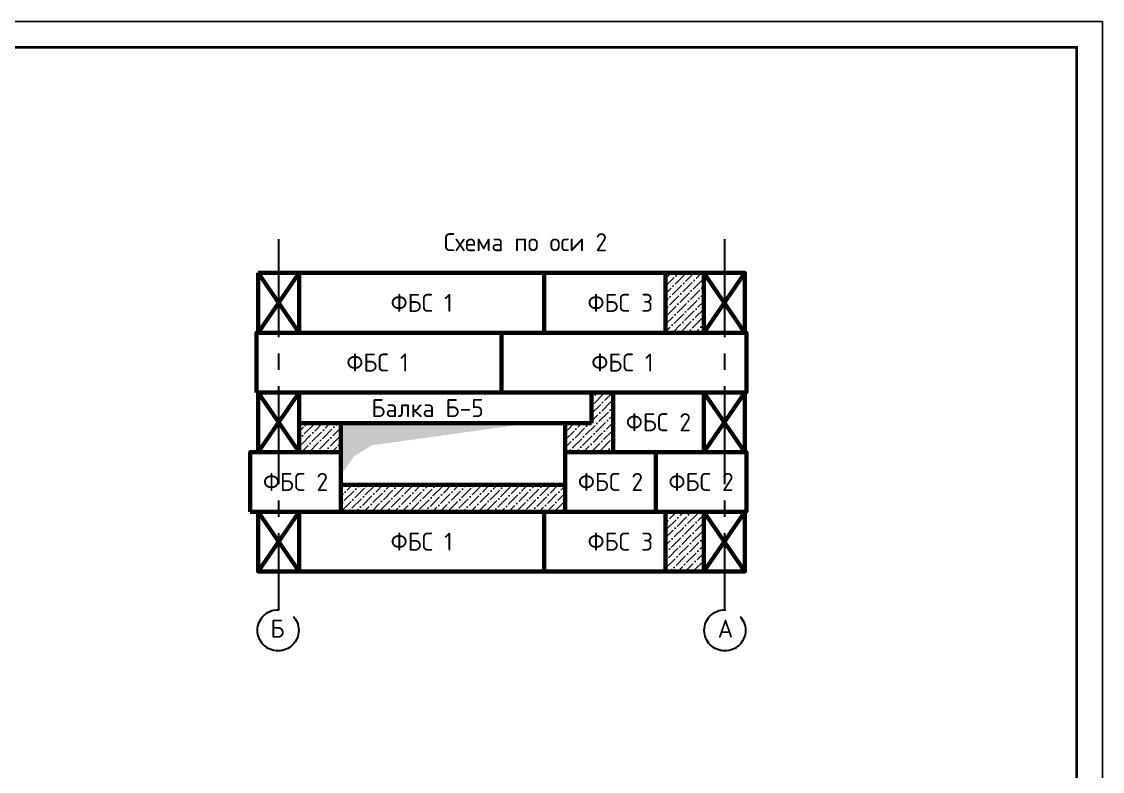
# Model space of a CAD drawing. Header units: millimetres. Extents: x 1601 to 14530, y 1157 to 12625.
# Drawn here: x 8063.9 to 8273.9, y 2976.9 to 3122.6 of the extents above; entities that cross this region are included whole.
import ezdxf
from ezdxf.enums import TextEntityAlignment as Align

# ---------------------------------------------------------------- set-up
doc = ezdxf.new("R2010")
doc.units = ezdxf.units.MM
doc.linetypes.add('осевая2', pattern=[28.575, 19.05, -3.175, 3.175, -3.175])
for name, color, linetype, lineweight in [('Осевая', 2, 'осевая2', 30), ('Основной', 1, 'Continuous', 60), ('Размер 3.5', 250, 'Continuous', 35)]:
    doc.layers.add(name, color=color, linetype=linetype, lineweight=lineweight)
doc.styles.add('GOST', font='GOST Common.ttf')
doc.styles.get("Standard").update_dxf_attribs({"font": 'GOST Common.ttf'})
pattern_1 = [(45, (800.9026, -348.8776), (0.55565335, 2.03739561), [2.619375, -0.523875, 0, -0.523875])]

# ---------------------------------------------------------------- blocks, each defined once
blk = doc.blocks.new('*U372')
blk.add_lwpolyline([(0, 0), (420, 0), (420, -297), (0, -297)], close=True)
at = {"const_width": 0.5}
blk.add_lwpolyline([(20, -5), (415, -5), (415, -292), (20, -292)], close=True, dxfattribs=at)
at = {"style": 'GOST'}
blk.add_attdef('РАЗРАБОТАЛ', text='', height=2.5, dxfattribs=at).set_placement((250.5, -264.22), align=Align.MIDDLE_LEFT)
blk.add_attdef('ПРОВЕРИЛ', (250.75, -270.73), '', height=2.5, dxfattribs=at)
at = {"style": 'GOST', "flags": 8}
for tag, p in [('ЛИСТ', (387.6, -271.87)), ('ЛИСТОВ', (405.3, -271.86)), ('ФОРМАТ', (380.97, -294.75))]:
    blk.add_attdef(tag, text='', height=3, dxfattribs=at).set_placement(p, align=Align.MIDDLE_CENTER)
blk.add_attdef('ИМЯ_ЧЕРТЕЖА_001', (321.53, -284.99), '', height=3, dxfattribs=at)
blk = doc.blocks.new('*U36')
at = {"layer": 'Основной', "ltscale": 20}
blk.add_lwpolyline([(0, -290), (2380, -290), (2380, 290), (0, 290)], close=True, dxfattribs=at)
at = {"layer": 'Основной', "ltscale": 20, "flags": 1}
for tag, p in [('ВЕС', (579, 65)), ('ОБЪЕМ', (580, 62))]:
    blk.add_attdef(tag, p, '', height=2.5, dxfattribs=at)
at = {"layer": 'Основной', "ltscale": 20}
blk.add_attdef('НАЗВАНИЕ', (445, -134), '', height=38.9, dxfattribs=at)
blk = doc.blocks.new('*U328')
at = {"layer": 'Основной', "ltscale": 20}
blk.add_lwpolyline([(0, -290), (1180, -290), (1180, 290), (0, 290)], close=True, dxfattribs=at)
at = {"layer": 'Основной', "ltscale": 20, "flags": 1}
for tag, p in [('ВЕС', (579, 65)), ('ОБЪЕМ', (580, 62))]:
    blk.add_attdef(tag, p, '', height=2.5, dxfattribs=at)
at = {"layer": 'Основной', "ltscale": 20}
blk.add_attdef('НАЗВАНИЕ', (445, -134), '', height=38.9, dxfattribs=at)
blk = doc.blocks.new('*U37')
at = {"layer": 'Основной', "ltscale": 20}
blk.add_lwpolyline([(0, -290), (880, -290), (880, 290), (0, 290)], close=True, dxfattribs=at)
at = {"layer": 'Основной', "ltscale": 20, "flags": 1}
for tag, p in [('ВЕС', (579, 65)), ('ОБЪЕМ', (580, 62))]:
    blk.add_attdef(tag, p, '', height=2.5, dxfattribs=at)
at = {"layer": 'Основной', "ltscale": 20}
blk.add_attdef('НАЗВАНИЕ', (445, -134), '', height=38.9, dxfattribs=at)

msp = doc.modelspace()

# ---------------------------------------------------------------- hatches: boundary and pattern name
h = msp.add_hatch()
h.set_pattern_fill('ANSI36', scale=0.33)
h.set_pattern_definition(pattern_1)
h.paths.add_polyline_path([(8189.0731, 3062.1389), (8196.4787, 3062.1389), (8196.4787, 3073.7388), (8189.0731, 3073.7388)])
h = msp.add_hatch()
h.set_pattern_fill('ANSI36', scale=0.33)
h.set_pattern_definition(pattern_1)
h.paths.add_polyline_path([(8169.5638, 3044.5391), (8174.6731, 3044.5391), (8174.6731, 3050.5391), (8178.8787, 3050.5391), (8178.8787, 3038.9391), (8169.5638, 3038.9391)])
h.paths.add_polyline_path([(8117.8731, 3044.5391), (8125.9638, 3044.5391), (8125.9638, 3038.9391), (8117.8731, 3038.9391)])
h = msp.add_hatch(color=7)
h.dxf.hatch_style = 1
h.paths.add_polyline_path([(8128.6008, 3038.1809), (8131.9998, 3040.2499), (8162.7018, 3044.5391), (8125.9638, 3044.5391), (8125.9638, 3034.5019)])
h = msp.add_hatch()
h.set_pattern_fill('ANSI36', scale=0.33)
h.set_pattern_definition(pattern_1)
h.paths.add_polyline_path([(8196.4787, 3015.7391), (8189.0731, 3015.7391), (8189.0731, 3027.3391), (8196.4787, 3027.3391)])
h.paths.add_polyline_path([(8125.9638, 3027.3391), (8125.9638, 3032.5391), (8169.5638, 3032.5391), (8169.5638, 3027.3391), (8165.4731, 3027.3391)])

# ---------------------------------------------------------------- linework, layer by layer
at = {"layer": 'Осевая'}
for p, q in [((8113.8717, 3080.3196), (8113.8717, 3008.3003)), ((8200.4801, 3080.3196), (8200.4801, 3008.3003))]:
    msp.add_line(p, q, dxfattribs=at)
for centre in [(8113.7706, 3004.3013), (8200.5812, 3004.3013)]:
    msp.add_circle(centre, 4.0002, dxfattribs=at)
at = {"layer": 'Основной'}
for p, q in [((8117.8731, 3062.1389), (8109.8731, 3073.7388)), ((8117.8731, 3073.7388), (8109.8731, 3062.1389)), ((8196.4787, 3062.1389), (8204.4787, 3073.7388)), ((8196.4787, 3073.7388), (8204.4787, 3062.1389)), ((8109.8731, 3050.539), (8109.8731, 3038.9391)), ((8117.8731, 3038.9391), (8109.8731, 3050.539)), ((8117.8731, 3050.539), (8109.8731, 3038.9391)), ((8196.4787, 3038.9391), (8204.4787, 3050.539)), ((8196.4787, 3050.539), (8204.4787, 3038.9391)), ((8204.4787, 3050.539), (8204.4787, 3038.9391)), ((8117.8731, 3038.939), (8109.8731, 3038.9391)), ((8196.4787, 3038.939), (8204.4787, 3038.9391)), ((8109.8731, 3027.3391), (8109.8731, 3015.7391)), ((8117.8731, 3015.7391), (8109.8731, 3027.3391)), ((8117.8731, 3027.3391), (8109.8731, 3015.7391)), ((8196.4787, 3015.7391), (8204.4787, 3027.3391)), ((8196.4787, 3027.3391), (8204.4787, 3015.7391)), ((8204.4787, 3027.3391), (8204.4787, 3015.7391)), ((8117.8731, 3015.7391), (8109.8731, 3015.7391)), ((8196.4787, 3015.7391), (8189.0731, 3015.7391)), ((8196.4787, 3015.7391), (8204.4787, 3015.7391))]:
    msp.add_line(p, q, dxfattribs=at)
for points in [[(8109.8731, 3073.7388), (8117.8731, 3073.7388), (8117.8731, 3062.1389), (8109.8731, 3062.1389)], [(8189.0731, 3073.7388), (8196.4787, 3073.7388), (8196.4787, 3062.1389), (8189.0731, 3062.1389)], [(8196.4787, 3073.7388), (8204.4787, 3073.7388), (8204.4787, 3062.1389), (8196.4787, 3062.1389)], [(8109.8731, 3050.539), (8117.8731, 3050.539), (8117.8731, 3038.9391), (8109.8731, 3038.9391)], [(8174.6731, 3044.5391), (8117.8731, 3044.5391), (8117.8731, 3050.5391), (8174.6731, 3050.5391)], [(8196.4787, 3050.539), (8204.4787, 3050.539), (8204.4787, 3038.9391), (8196.4787, 3038.9391)], [(8169.5638, 3032.5391), (8125.9638, 3032.5391), (8125.9638, 3044.5391), (8169.5638, 3044.5391)], [(8109.8731, 3027.3391), (8117.8731, 3027.3391), (8117.8731, 3015.7391), (8109.8731, 3015.7391)], [(8196.4787, 3027.3391), (8204.4787, 3027.3391), (8204.4787, 3015.7391), (8196.4787, 3015.7391)]]:
    msp.add_lwpolyline(points, close=True, dxfattribs=at)

# ---------------------------------------------------------------- block references
msp.add_blockref('*U372', (7853.9325, 3122.5891))
at = {"layer": 'Основной', "xscale": 0.02, "yscale": 0.02, "zscale": 0.02}
for name, p in [('*U36', (8117.8731, 3067.9388)), ('*U328', (8165.4731, 3067.9388)), ('*U36', (8109.5759, 3056.3389)), ('*U36', (8157.1758, 3056.3389)), ('*U37', (8178.8787, 3044.7391)), ('*U37', (8108.3638, 3033.1391)), ('*U37', (8169.5638, 3033.1391)), ('*U37', (8187.1638, 3033.1391)), ('*U36', (8117.8731, 3021.5391)), ('*U328', (8165.4731, 3021.5391))]:
    msp.add_blockref(name, p, dxfattribs=at)

# ---------------------------------------------------------------- texts
at = {"layer": 'Основной', "char_height": 3.5, "attachment_point": 5}
for s, insert in [('Б', (8113.6557, 3004.6204)), ('А', (8200.6961, 3004.6204))]:
    msp.add_mtext_dynamic_manual_height_columns(s, width=5.739849, gutter_width=12.5, heights=[0], dxfattribs=dict(at, insert=insert))
at = {"layer": 'Размер 3.5', "char_height": 3.5, "attachment_point": 5, "style": 'GOST'}
for s, width, heights, insert in [('Схема по оси 2', 37.356069, [0], (8161.8385, 3079.728)), ('{\\C7;ФБС 1}', 27.497551, [0], (8141.6731, 3067.9388)), ('{\\C7;ФБС 3}', 15.874668, [5.3157], (8180.2731, 3067.9388)), ('{\\C7;ФБС 1}', 27.497551, [0], (8133.0787, 3056.3389)), ('{\\C7;ФБС 1}', 27.497551, [0], (8180.6787, 3056.3389)), ('{\\C7;Балка Б-5}', 48.475316, [5.3157], (8142.8118, 3047.4902)), ('{\\C7;ФБС 2}', 15.874668, [5.3157], (8187.6787, 3044.7391)), ('{\\C7;ФБС 2}', 15.874668, [5.3157], (8117.1638, 3033.1391)), ('{\\C7;ФБС 2}', 15.874668, [5.3157], (8178.3638, 3033.1391)), ('{\\C7;ФБС 2}', 15.874668, [5.3157], (8195.9638, 3033.1391)), ('{\\C7;ФБС 1}', 27.497551, [0], (8141.6731, 3021.5391)), ('{\\C7;ФБС 3}', 15.874668, [5.3157], (8180.2731, 3021.5391))]:
    msp.add_mtext_dynamic_manual_height_columns(s, width=width, gutter_width=12.5, heights=heights, dxfattribs=dict(at, insert=insert))

doc.saveas('drawing.dxf')
